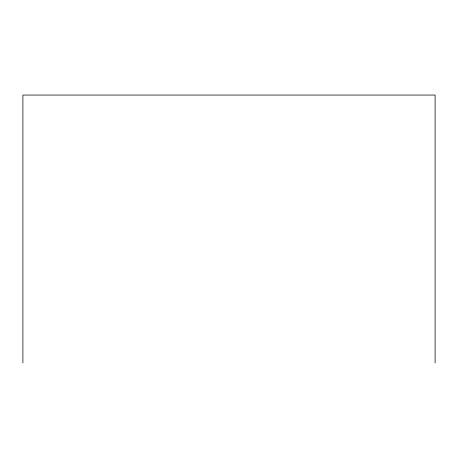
<?xml version="1.0" encoding="UTF-8"?>
<svg xmlns="http://www.w3.org/2000/svg" width="458" height="458" viewBox="0 0 458 458"><rect width="100%" height="100%" fill="white"/><g stroke="black" fill="none" stroke-linecap="round" stroke-linejoin="round"><path stroke-width="0.69" d="M435.1 362.948L435.1 95.052L22.9 95.052L22.9 362.948"/></g></svg>
